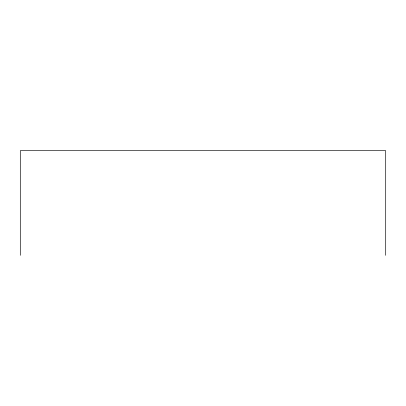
<?xml version="1.0" encoding="UTF-8"?>
<svg xmlns="http://www.w3.org/2000/svg" width="406" height="406" viewBox="0 0 406 406"><rect width="100%" height="100%" fill="white"/><g stroke="black" fill="none" stroke-linecap="round" stroke-linejoin="round"><path stroke-width="0.61" d="M385.7 255.323L385.7 150.677L20.3 150.677L20.3 255.323"/></g></svg>
